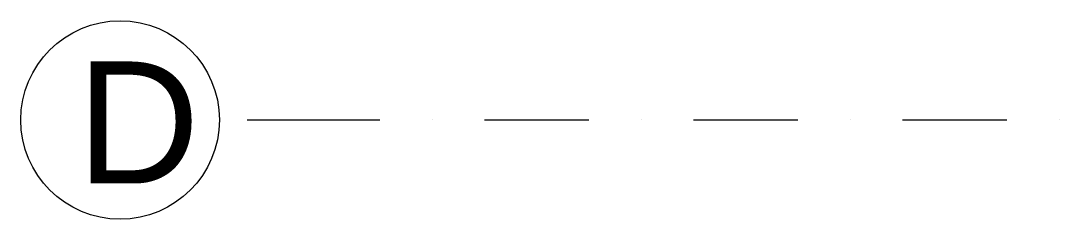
# Model space of a CAD drawing. Header units: millimetres. Extents: x 440 to 72591, y -28954 to 25941.
# Drawn here: x 440 to 3595, y 20705 to 21309 of the extents above; entities that cross this region are included whole.
import ezdxf

# ---------------------------------------------------------------- set-up
doc = ezdxf.new("R2010")
doc.units = ezdxf.units.MM
doc.layers.add('podkład', color=7, linetype='Continuous')
doc.styles.get("Standard").update_dxf_attribs({"font": 'arial.ttf'})

msp = doc.modelspace()

# ---------------------------------------------------------------- linework, layer by layer
at = {"layer": 'podkład', "color": 6, "lineweight": 5, "transparency": 33554572}
for points in [[(1128.1, 21007), (1531.4, 21007)], [(1690.1, 21007), (1690.1, 21007)], [(1848.9, 21007), (2166.4, 21007)], [(2325.1, 21007), (2325.1, 21007)], [(2483.9, 21007), (2801.4, 21007)], [(2960.2, 21007), (2960.2, 21007)], [(3118.9, 21007), (3436.4, 21007)], [(3595.2, 21007), (3595.2, 21007)]]:
    msp.add_lwpolyline(points, dxfattribs=at)
at = {"layer": 'podkład', "color": 7, "lineweight": 5, "transparency": 33554572}
msp.add_circle((741.7, 21006.9), 301.8, dxfattribs=at)

# ---------------------------------------------------------------- texts
at = {"layer": 'podkład', "lineweight": 5, "transparency": 33554572, "insert": (609.3, 21184.9), "char_height": 371.1, "attachment_point": 1}
msp.add_mtext_dynamic_manual_height_columns('D', width=331.49, gutter_width=11.6, heights=[0], dxfattribs=at)

doc.saveas('drawing.dxf')
